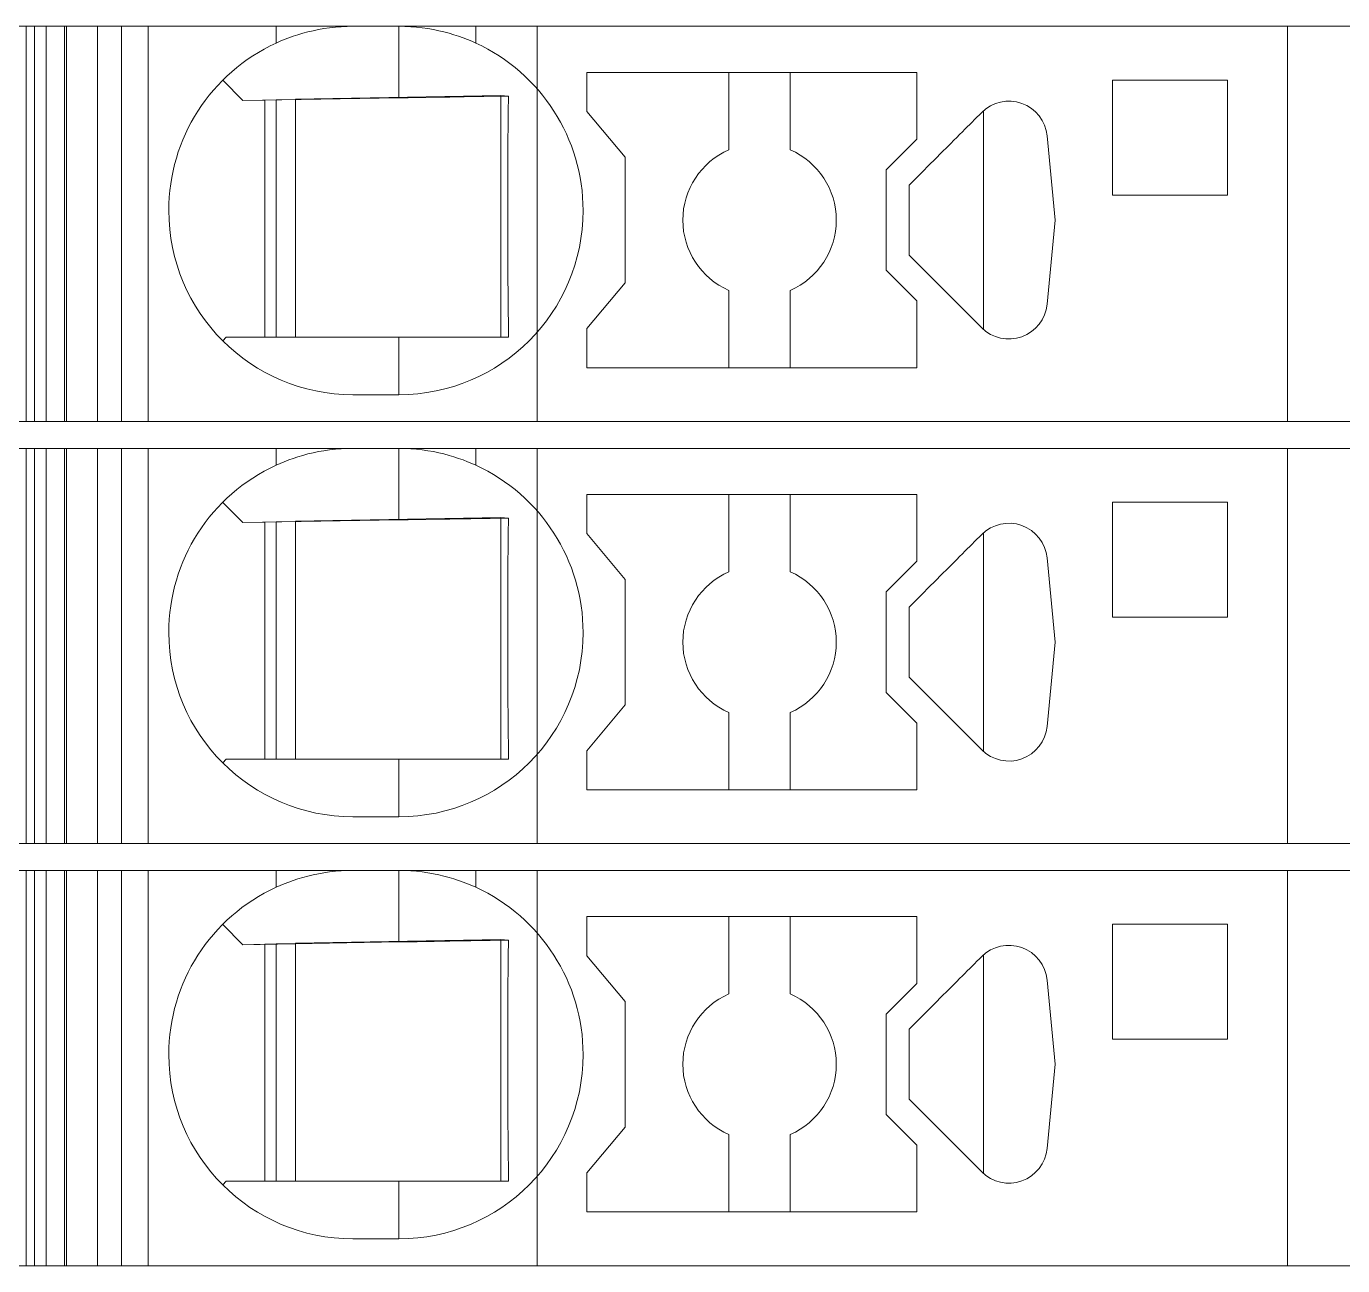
# Model space of a CAD drawing. Header units: millimetres. Extents: x 0 to 2100, y 0 to 1485.
# Drawn here: x 1240.89 to 1258.05, y 409.35 to 425.5 of the extents above; entities that cross this region are included whole.
import ezdxf
from ezdxf.enums import TextEntityAlignment as Align

# ---------------------------------------------------------------- set-up
doc = ezdxf.new("R2010")
doc.units = ezdxf.units.MM
for name, color, linetype, lineweight in [('EPLAN309', 5, 'Continuous', 5), ('EPLAN493', 5, 'Continuous', 5), ('MAIN-1', 7, 'Continuous', 5), ('MAIN-2', 7, 'Continuous', 5)]:
    doc.layers.add(name, color=color, linetype=linetype, lineweight=lineweight)
doc.styles.add('Tahoma', font='')
doc.styles.get('Tahoma').set_extended_font_data('Tahoma')

# ---------------------------------------------------------------- blocks, each defined once
blk = doc.blocks.new('EPLSYM_LibrarySPECIAL_Symbol12_Variant0_Placement8_68')
at = {"layer": 'EPLAN309', "lineweight": 13, "ltscale": 20}
blk.add_lwpolyline([(0, -5.15), (68.15, -5.15), (68.15, 0), (0, 0)], close=True, dxfattribs=at)
at = {"layer": 'EPLAN493', "color": 5, "style": 'Tahoma'}
blk.add_attdef('17_20450', text='', height=2.93475, dxfattribs=at).set_placement((0, -27.293475), align=Align.MIDDLE_RIGHT)
blk = doc.blocks.new('EPLSYM_LibrarySPECIAL_Symbol12_Variant0_Placement8_69')
at = {"layer": 'EPLAN309', "lineweight": 13, "ltscale": 20}
blk.add_lwpolyline([(0, -5.15), (68.15, -5.15), (68.15, 0), (0, 0)], close=True, dxfattribs=at)
at = {"layer": 'EPLAN493', "color": 5, "style": 'Tahoma'}
blk.add_attdef('17_20450', text='', height=2.93475, dxfattribs=at).set_placement((0, -27.293475), align=Align.MIDDLE_RIGHT)
blk = doc.blocks.new('EPLSYM_LibrarySPECIAL_Symbol12_Variant0_Placement8_70')
at = {"layer": 'EPLAN309', "lineweight": 13, "ltscale": 20}
blk.add_lwpolyline([(0, -5.15), (68.15, -5.15), (68.15, 0), (0, 0)], close=True, dxfattribs=at)
at = {"layer": 'EPLAN493', "color": 5, "style": 'Tahoma'}
blk.add_attdef('17_20450', text='', height=2.93475, dxfattribs=at).set_placement((0, -27.293475), align=Align.MIDDLE_RIGHT)

msp = doc.modelspace()

# ---------------------------------------------------------------- linework, layer by layer
at = {"layer": 'MAIN-1'}
for p, q in [((1241.001, 425.5), (1240.893, 425.5)), ((1240.893, 420.35), (1240.893, 425.5)), ((1241.001, 425.5), (1244.15, 425.5)), ((1241.001, 420.35), (1241.001, 425.5)), ((1244.15, 425.5), (1245.15, 425.5)), ((1244.15, 425.5), (1244.15, 425.282)), ((1244.846, 425.481), (1244.921, 425.489)), ((1244.921, 425.489), (1244.997, 425.495)), ((1244.997, 425.495), (1245.073, 425.499)), ((1245.073, 425.499), (1245.15, 425.5)), ((1245.75, 425.5), (1245.15, 425.5)), ((1245.827, 425.499), (1245.75, 425.5)), ((1246.75, 425.5), (1245.75, 425.5)), ((1245.75, 424.568), (1245.75, 425.5)), ((1245.903, 425.495), (1245.827, 425.499)), ((1245.979, 425.489), (1245.903, 425.495)), ((1246.054, 425.481), (1245.979, 425.489)), ((1246.75, 425.5), (1257.332, 425.5)), ((1246.75, 425.5), (1246.75, 425.282)), ((1258.05, 425.5), (1257.332, 425.5)), ((1257.332, 420.35), (1257.332, 425.5)), ((1244.202, 425.305), (1244.256, 425.327)), ((1244.256, 425.327), (1244.313, 425.349)), ((1244.313, 425.349), (1244.372, 425.37)), ((1244.372, 425.37), (1244.433, 425.39)), ((1244.433, 425.39), (1244.497, 425.409)), ((1244.497, 425.409), (1244.563, 425.427)), ((1244.563, 425.427), (1244.631, 425.443)), ((1244.631, 425.443), (1244.701, 425.458)), ((1244.701, 425.458), (1244.772, 425.47)), ((1244.772, 425.47), (1244.846, 425.481)), ((1246.128, 425.47), (1246.054, 425.481)), ((1246.199, 425.458), (1246.128, 425.47)), ((1246.269, 425.443), (1246.199, 425.458)), ((1246.337, 425.427), (1246.269, 425.443)), ((1246.403, 425.409), (1246.337, 425.427)), ((1246.467, 425.39), (1246.403, 425.409)), ((1246.528, 425.37), (1246.467, 425.39)), ((1246.587, 425.349), (1246.528, 425.37)), ((1246.644, 425.327), (1246.587, 425.349)), ((1246.698, 425.305), (1246.644, 425.327)), ((1244.15, 425.282), (1244.202, 425.305)), ((1246.75, 425.282), (1246.698, 425.305)), ((1243.453, 424.797), (1243.717, 424.533)), ((1248.2, 424.9), (1248.2, 424.389)), ((1252.5, 424.9), (1248.2, 424.9)), ((1250.05, 424.9), (1250.05, 423.892)), ((1250.85, 423.892), (1250.85, 424.9)), ((1252.5, 424.029), (1252.5, 424.9)), ((1255.05, 424.8), (1255.05, 423.3)), ((1256.55, 424.8), (1255.05, 424.8)), ((1256.55, 423.3), (1256.55, 424.8)), ((1243.717, 424.533), (1245.75, 424.568)), ((1244, 421.45), (1244, 424.538)), ((1244.15, 424.54), (1244.15, 421.45)), ((1244.4, 421.45), (1244.4, 424.545)), ((1245.87, 424.57), (1245.75, 424.568)), ((1245.987, 424.572), (1245.87, 424.57)), ((1246.1, 424.574), (1245.987, 424.572)), ((1246.209, 424.576), (1246.1, 424.574)), ((1246.313, 424.578), (1246.209, 424.576)), ((1246.412, 424.579), (1246.313, 424.578)), ((1246.507, 424.581), (1246.412, 424.579)), ((1246.599, 424.583), (1246.507, 424.581)), ((1246.688, 424.584), (1246.599, 424.583)), ((1246.774, 424.586), (1246.688, 424.584)), ((1246.858, 424.587), (1246.774, 424.586)), ((1246.94, 424.588), (1246.858, 424.587)), ((1247.02, 424.59), (1246.94, 424.588)), ((1247.099, 424.591), (1247.02, 424.59)), ((1247.079, 421.45), (1247.079, 424.591)), ((1247.176, 424.592), (1247.099, 424.591)), ((1247.175, 424.45), (1247.176, 424.522)), ((1247.176, 424.522), (1247.176, 424.592)), ((1247.173, 424.303), (1247.174, 424.377)), ((1247.173, 424.227), (1247.173, 424.303)), ((1247.174, 424.377), (1247.175, 424.45)), ((1248.7, 423.793), (1248.2, 424.389)), ((1253.252, 424.285), (1253.221, 424.253)), ((1253.284, 424.316), (1253.252, 424.285)), ((1253.315, 424.347), (1253.284, 424.316)), ((1253.346, 424.379), (1253.315, 424.347)), ((1253.367, 424.398), (1253.367, 421.552)), ((1247.171, 424.07), (1247.172, 424.149)), ((1247.172, 424.149), (1247.173, 424.227)), ((1253.094, 424.126), (1253.058, 424.09)), ((1253.127, 424.159), (1253.094, 424.126)), ((1253.158, 424.191), (1253.127, 424.159)), ((1253.19, 424.222), (1253.158, 424.191)), ((1253.221, 424.253), (1253.19, 424.222)), ((1247.17, 423.988), (1247.171, 424.07)), ((1247.17, 423.904), (1247.17, 423.988)), ((1252.1, 423.629), (1252.5, 424.029)), ((1252.943, 423.975), (1252.902, 423.934)), ((1252.983, 424.015), (1252.943, 423.975)), ((1253.021, 424.053), (1252.983, 424.015)), ((1253.058, 424.09), (1253.021, 424.053)), ((1254.302, 422.975), (1254.198, 424.072)), ((1247.169, 423.817), (1247.17, 423.904)), ((1247.169, 423.726), (1247.169, 423.817)), ((1248.7, 422.157), (1248.7, 423.793)), ((1252.742, 423.774), (1252.658, 423.69)), ((1252.823, 423.856), (1252.742, 423.774)), ((1252.902, 423.934), (1252.823, 423.856)), ((1247.168, 423.632), (1247.169, 423.726)), ((1247.168, 423.534), (1247.168, 423.632)), ((1252.1, 423.629), (1252.1, 422.321)), ((1252.572, 423.604), (1252.486, 423.518)), ((1252.658, 423.69), (1252.572, 423.604)), ((1247.167, 423.431), (1247.168, 423.534)), ((1247.167, 423.324), (1247.167, 423.431)), ((1252.486, 423.518), (1252.4, 423.432)), ((1252.4, 423.302), (1252.4, 423.432)), ((1247.167, 423.213), (1247.167, 423.324)), ((1252.4, 423.171), (1252.4, 423.302)), ((1255.05, 423.3), (1256.55, 423.3)), ((1247.167, 423.1), (1247.167, 423.213)), ((1247.167, 422.979), (1247.167, 423.1)), ((1252.4, 423.04), (1252.4, 423.171)), ((1247.167, 422.861), (1247.167, 422.979)), ((1252.4, 422.91), (1252.4, 423.04)), ((1254.198, 421.878), (1254.302, 422.975)), ((1247.167, 422.747), (1247.167, 422.861)), ((1247.168, 422.638), (1247.167, 422.747)), ((1252.4, 422.779), (1252.4, 422.91)), ((1252.4, 422.648), (1252.4, 422.779)), ((1247.168, 422.534), (1247.168, 422.638)), ((1252.4, 422.518), (1252.4, 422.648)), ((1247.169, 422.434), (1247.168, 422.534)), ((1247.169, 422.339), (1247.169, 422.434)), ((1252.4, 422.518), (1253.346, 421.571)), ((1247.17, 422.248), (1247.169, 422.339)), ((1247.171, 422.159), (1247.17, 422.248)), ((1252.5, 421.921), (1252.1, 422.321)), ((1247.172, 422.073), (1247.171, 422.159)), ((1247.172, 421.99), (1247.172, 422.073)), ((1248.2, 421.561), (1248.7, 422.157)), ((1250.05, 421.05), (1250.05, 422.058)), ((1250.85, 421.05), (1250.85, 422.058)), ((1247.173, 421.908), (1247.172, 421.99)), ((1247.174, 421.829), (1247.173, 421.908)), ((1252.5, 421.05), (1252.5, 421.921)), ((1247.175, 421.75), (1247.174, 421.829)), ((1247.176, 421.674), (1247.175, 421.75)), ((1247.176, 421.598), (1247.176, 421.674)), ((1247.177, 421.524), (1247.176, 421.598)), ((1248.2, 421.561), (1248.2, 421.05)), ((1243.5, 421.45), (1243.453, 421.403)), ((1243.5, 421.45), (1245.75, 421.45)), ((1245.75, 421.45), (1245.842, 421.45)), ((1245.75, 421.45), (1245.75, 420.7)), ((1245.842, 421.45), (1245.933, 421.45)), ((1245.933, 421.45), (1246.023, 421.45)), ((1246.023, 421.45), (1246.11, 421.45)), ((1246.11, 421.45), (1246.195, 421.45)), ((1246.195, 421.45), (1246.278, 421.45)), ((1246.278, 421.45), (1246.358, 421.45)), ((1246.358, 421.45), (1246.436, 421.45)), ((1246.436, 421.45), (1246.511, 421.45)), ((1246.511, 421.45), (1246.585, 421.45)), ((1246.585, 421.45), (1246.657, 421.45)), ((1246.657, 421.45), (1246.726, 421.45)), ((1246.726, 421.45), (1246.795, 421.45)), ((1246.795, 421.45), (1246.861, 421.45)), ((1246.861, 421.45), (1246.927, 421.45)), ((1246.927, 421.45), (1246.991, 421.45)), ((1246.991, 421.45), (1247.055, 421.45)), ((1247.055, 421.45), (1247.117, 421.45)), ((1247.117, 421.45), (1247.178, 421.45)), ((1247.178, 421.45), (1247.177, 421.524)), ((1252.5, 421.05), (1248.2, 421.05)), ((1245.75, 420.7), (1245.15, 420.7)), ((1241.001, 420.35), (1240.893, 420.35)), ((1241.001, 420.35), (1257.332, 420.35)), ((1258.05, 420.35), (1257.332, 420.35)), ((1241.001, 420), (1240.893, 420)), ((1240.893, 414.85), (1240.893, 420)), ((1241.001, 420), (1244.15, 420)), ((1241.001, 414.85), (1241.001, 420)), ((1244.15, 420), (1245.15, 420)), ((1244.15, 420), (1244.15, 419.782)), ((1244.921, 419.989), (1244.997, 419.995)), ((1244.997, 419.995), (1245.073, 419.999)), ((1245.073, 419.999), (1245.15, 420)), ((1245.75, 420), (1245.15, 420)), ((1245.827, 419.999), (1245.75, 420)), ((1246.75, 420), (1245.75, 420)), ((1245.75, 419.068), (1245.75, 420)), ((1245.903, 419.995), (1245.827, 419.999)), ((1245.979, 419.989), (1245.903, 419.995)), ((1246.75, 420), (1257.332, 420)), ((1246.75, 420), (1246.75, 419.782)), ((1258.05, 420), (1257.332, 420)), ((1257.332, 414.85), (1257.332, 420)), ((1244.202, 419.805), (1244.256, 419.827)), ((1244.256, 419.827), (1244.313, 419.849)), ((1244.313, 419.849), (1244.372, 419.87)), ((1244.372, 419.87), (1244.433, 419.89)), ((1244.433, 419.89), (1244.497, 419.909)), ((1244.497, 419.909), (1244.563, 419.927)), ((1244.563, 419.927), (1244.631, 419.943)), ((1244.631, 419.943), (1244.701, 419.958)), ((1244.701, 419.958), (1244.772, 419.97)), ((1244.772, 419.97), (1244.846, 419.981)), ((1244.846, 419.981), (1244.921, 419.989)), ((1246.054, 419.981), (1245.979, 419.989)), ((1246.128, 419.97), (1246.054, 419.981)), ((1246.199, 419.958), (1246.128, 419.97)), ((1246.269, 419.943), (1246.199, 419.958)), ((1246.337, 419.927), (1246.269, 419.943)), ((1246.403, 419.909), (1246.337, 419.927)), ((1246.467, 419.89), (1246.403, 419.909)), ((1246.528, 419.87), (1246.467, 419.89)), ((1246.587, 419.849), (1246.528, 419.87)), ((1246.644, 419.827), (1246.587, 419.849)), ((1246.698, 419.805), (1246.644, 419.827)), ((1244.15, 419.782), (1244.202, 419.805)), ((1246.75, 419.782), (1246.698, 419.805)), ((1248.2, 419.4), (1248.2, 418.889)), ((1252.5, 419.4), (1248.2, 419.4)), ((1250.05, 419.4), (1250.05, 418.392)), ((1250.85, 418.392), (1250.85, 419.4)), ((1252.5, 418.529), (1252.5, 419.4)), ((1243.453, 419.297), (1243.717, 419.033)), ((1255.05, 419.3), (1255.05, 417.8)), ((1256.55, 419.3), (1255.05, 419.3)), ((1256.55, 417.8), (1256.55, 419.3)), ((1243.717, 419.033), (1245.75, 419.068)), ((1244, 415.95), (1244, 419.038)), ((1244.15, 419.04), (1244.15, 415.95)), ((1244.4, 415.95), (1244.4, 419.045)), ((1245.87, 419.07), (1245.75, 419.068)), ((1245.987, 419.072), (1245.87, 419.07)), ((1246.1, 419.074), (1245.987, 419.072)), ((1246.209, 419.076), (1246.1, 419.074)), ((1246.313, 419.078), (1246.209, 419.076)), ((1246.412, 419.079), (1246.313, 419.078)), ((1246.507, 419.081), (1246.412, 419.079)), ((1246.599, 419.083), (1246.507, 419.081)), ((1246.688, 419.084), (1246.599, 419.083)), ((1246.774, 419.086), (1246.688, 419.084)), ((1246.858, 419.087), (1246.774, 419.086)), ((1246.94, 419.088), (1246.858, 419.087)), ((1247.02, 419.09), (1246.94, 419.088)), ((1247.099, 419.091), (1247.02, 419.09)), ((1247.079, 415.95), (1247.079, 419.091)), ((1247.176, 419.092), (1247.099, 419.091)), ((1247.175, 418.95), (1247.176, 419.022)), ((1247.176, 419.022), (1247.176, 419.092)), ((1247.173, 418.803), (1247.174, 418.877)), ((1247.173, 418.727), (1247.173, 418.803)), ((1247.174, 418.877), (1247.175, 418.95)), ((1248.7, 418.293), (1248.2, 418.889)), ((1253.284, 418.816), (1253.252, 418.785)), ((1253.315, 418.847), (1253.284, 418.816)), ((1253.346, 418.879), (1253.315, 418.847)), ((1253.367, 418.898), (1253.367, 416.052)), ((1247.171, 418.57), (1247.172, 418.649)), ((1247.172, 418.649), (1247.173, 418.727)), ((1253.094, 418.626), (1253.058, 418.59)), ((1253.127, 418.659), (1253.094, 418.626)), ((1253.158, 418.691), (1253.127, 418.659)), ((1253.19, 418.722), (1253.158, 418.691)), ((1253.221, 418.753), (1253.19, 418.722)), ((1253.252, 418.785), (1253.221, 418.753)), ((1247.17, 418.488), (1247.171, 418.57)), ((1247.17, 418.404), (1247.17, 418.488)), ((1252.1, 418.129), (1252.5, 418.529)), ((1252.943, 418.475), (1252.902, 418.434)), ((1252.983, 418.515), (1252.943, 418.475)), ((1253.021, 418.553), (1252.983, 418.515)), ((1253.058, 418.59), (1253.021, 418.553)), ((1254.302, 417.475), (1254.198, 418.572)), ((1247.169, 418.317), (1247.17, 418.404)), ((1247.169, 418.226), (1247.169, 418.317)), ((1248.7, 416.657), (1248.7, 418.293)), ((1252.823, 418.356), (1252.742, 418.274)), ((1252.902, 418.434), (1252.823, 418.356)), ((1247.168, 418.132), (1247.169, 418.226)), ((1247.168, 418.034), (1247.168, 418.132)), ((1252.1, 418.129), (1252.1, 416.821)), ((1252.658, 418.19), (1252.572, 418.104)), ((1252.742, 418.274), (1252.658, 418.19)), ((1247.167, 417.931), (1247.168, 418.034)), ((1252.486, 418.018), (1252.4, 417.932)), ((1252.572, 418.104), (1252.486, 418.018)), ((1247.167, 417.824), (1247.167, 417.931)), ((1247.167, 417.713), (1247.167, 417.824)), ((1252.4, 417.802), (1252.4, 417.932)), ((1252.4, 417.671), (1252.4, 417.802)), ((1255.05, 417.8), (1256.55, 417.8)), ((1247.167, 417.6), (1247.167, 417.713)), ((1247.167, 417.479), (1247.167, 417.6)), ((1252.4, 417.54), (1252.4, 417.671)), ((1247.167, 417.361), (1247.167, 417.479)), ((1252.4, 417.41), (1252.4, 417.54)), ((1254.198, 416.378), (1254.302, 417.475)), ((1247.167, 417.247), (1247.167, 417.361)), ((1252.4, 417.279), (1252.4, 417.41)), ((1252.4, 417.148), (1252.4, 417.279)), ((1247.168, 417.138), (1247.167, 417.247)), ((1247.168, 417.034), (1247.168, 417.138)), ((1252.4, 417.018), (1252.4, 417.148)), ((1247.169, 416.934), (1247.168, 417.034)), ((1247.169, 416.839), (1247.169, 416.934)), ((1252.4, 417.018), (1253.346, 416.071)), ((1247.17, 416.748), (1247.169, 416.839)), ((1247.171, 416.659), (1247.17, 416.748)), ((1252.5, 416.421), (1252.1, 416.821)), ((1247.172, 416.573), (1247.171, 416.659)), ((1247.172, 416.49), (1247.172, 416.573)), ((1248.2, 416.061), (1248.7, 416.657)), ((1247.173, 416.408), (1247.172, 416.49)), ((1247.174, 416.329), (1247.173, 416.408)), ((1250.05, 415.55), (1250.05, 416.558)), ((1250.85, 415.55), (1250.85, 416.558)), ((1252.5, 415.55), (1252.5, 416.421)), ((1247.175, 416.25), (1247.174, 416.329)), ((1247.176, 416.174), (1247.175, 416.25)), ((1247.176, 416.098), (1247.176, 416.174)), ((1247.177, 416.024), (1247.176, 416.098)), ((1248.2, 416.061), (1248.2, 415.55)), ((1243.5, 415.95), (1243.453, 415.903)), ((1243.5, 415.95), (1245.75, 415.95)), ((1245.75, 415.95), (1245.842, 415.95)), ((1245.75, 415.95), (1245.75, 415.2)), ((1245.842, 415.95), (1245.933, 415.95)), ((1245.933, 415.95), (1246.023, 415.95)), ((1246.023, 415.95), (1246.11, 415.95)), ((1246.11, 415.95), (1246.195, 415.95)), ((1246.195, 415.95), (1246.278, 415.95)), ((1246.278, 415.95), (1246.358, 415.95)), ((1246.358, 415.95), (1246.436, 415.95)), ((1246.436, 415.95), (1246.511, 415.95)), ((1246.511, 415.95), (1246.585, 415.95)), ((1246.585, 415.95), (1246.657, 415.95)), ((1246.657, 415.95), (1246.726, 415.95)), ((1246.726, 415.95), (1246.795, 415.95)), ((1246.795, 415.95), (1246.861, 415.95)), ((1246.861, 415.95), (1246.927, 415.95)), ((1246.927, 415.95), (1246.991, 415.95)), ((1246.991, 415.95), (1247.055, 415.95)), ((1247.055, 415.95), (1247.117, 415.95)), ((1247.117, 415.95), (1247.178, 415.95)), ((1247.178, 415.95), (1247.177, 416.024)), ((1252.5, 415.55), (1248.2, 415.55)), ((1245.75, 415.2), (1245.15, 415.2)), ((1241.001, 414.85), (1240.893, 414.85)), ((1241.001, 414.85), (1257.332, 414.85)), ((1258.05, 414.85), (1257.332, 414.85)), ((1241.001, 414.5), (1240.893, 414.5)), ((1240.893, 409.35), (1240.893, 414.5)), ((1241.001, 414.5), (1244.15, 414.5)), ((1241.001, 409.35), (1241.001, 414.5)), ((1244.15, 414.5), (1245.15, 414.5)), ((1244.15, 414.5), (1244.15, 414.282)), ((1244.256, 414.327), (1244.313, 414.349)), ((1244.313, 414.349), (1244.372, 414.37)), ((1244.372, 414.37), (1244.433, 414.39)), ((1244.433, 414.39), (1244.497, 414.409)), ((1244.497, 414.409), (1244.563, 414.427)), ((1244.563, 414.427), (1244.631, 414.443)), ((1244.631, 414.443), (1244.701, 414.458)), ((1244.701, 414.458), (1244.772, 414.47)), ((1244.772, 414.47), (1244.846, 414.481)), ((1244.846, 414.481), (1244.921, 414.489)), ((1244.921, 414.489), (1244.997, 414.495)), ((1244.997, 414.495), (1245.073, 414.499)), ((1245.073, 414.499), (1245.15, 414.5)), ((1245.75, 414.5), (1245.15, 414.5)), ((1245.827, 414.499), (1245.75, 414.5)), ((1246.75, 414.5), (1245.75, 414.5)), ((1245.75, 413.568), (1245.75, 414.5)), ((1245.903, 414.495), (1245.827, 414.499)), ((1245.979, 414.489), (1245.903, 414.495)), ((1246.054, 414.481), (1245.979, 414.489)), ((1246.128, 414.47), (1246.054, 414.481)), ((1246.199, 414.458), (1246.128, 414.47)), ((1246.269, 414.443), (1246.199, 414.458)), ((1246.337, 414.427), (1246.269, 414.443)), ((1246.403, 414.409), (1246.337, 414.427)), ((1246.467, 414.39), (1246.403, 414.409)), ((1246.528, 414.37), (1246.467, 414.39)), ((1246.587, 414.349), (1246.528, 414.37)), ((1246.644, 414.327), (1246.587, 414.349)), ((1246.75, 414.5), (1257.332, 414.5)), ((1246.75, 414.5), (1246.75, 414.282)), ((1258.05, 414.5), (1257.332, 414.5)), ((1257.332, 409.35), (1257.332, 414.5)), ((1244.15, 414.282), (1244.202, 414.305)), ((1244.202, 414.305), (1244.256, 414.327)), ((1246.698, 414.305), (1246.644, 414.327)), ((1246.75, 414.282), (1246.698, 414.305)), ((1248.2, 413.9), (1248.2, 413.389)), ((1252.5, 413.9), (1248.2, 413.9)), ((1250.05, 413.9), (1250.05, 412.892)), ((1250.85, 412.892), (1250.85, 413.9)), ((1252.5, 413.029), (1252.5, 413.9)), ((1243.453, 413.797), (1243.717, 413.533)), ((1255.05, 413.8), (1255.05, 412.3)), ((1256.55, 413.8), (1255.05, 413.8)), ((1256.55, 412.3), (1256.55, 413.8)), ((1243.717, 413.533), (1245.75, 413.568)), ((1244, 410.45), (1244, 413.538)), ((1244.15, 413.54), (1244.15, 410.45)), ((1244.4, 410.45), (1244.4, 413.545)), ((1245.87, 413.57), (1245.75, 413.568)), ((1245.987, 413.572), (1245.87, 413.57)), ((1246.1, 413.574), (1245.987, 413.572)), ((1246.209, 413.576), (1246.1, 413.574)), ((1246.313, 413.578), (1246.209, 413.576)), ((1246.412, 413.579), (1246.313, 413.578)), ((1246.507, 413.581), (1246.412, 413.579)), ((1246.599, 413.583), (1246.507, 413.581)), ((1246.688, 413.584), (1246.599, 413.583)), ((1246.774, 413.586), (1246.688, 413.584)), ((1246.858, 413.587), (1246.774, 413.586)), ((1246.94, 413.588), (1246.858, 413.587)), ((1247.02, 413.59), (1246.94, 413.588)), ((1247.099, 413.591), (1247.02, 413.59)), ((1247.079, 410.45), (1247.079, 413.591)), ((1247.176, 413.592), (1247.099, 413.591)), ((1247.175, 413.45), (1247.176, 413.522)), ((1247.176, 413.522), (1247.176, 413.592)), ((1247.173, 413.303), (1247.174, 413.377)), ((1247.173, 413.227), (1247.173, 413.303)), ((1247.174, 413.377), (1247.175, 413.45)), ((1248.7, 412.793), (1248.2, 413.389)), ((1253.284, 413.316), (1253.252, 413.285)), ((1253.315, 413.347), (1253.284, 413.316)), ((1253.346, 413.379), (1253.315, 413.347)), ((1253.367, 413.398), (1253.367, 410.552)), ((1247.171, 413.07), (1247.172, 413.149)), ((1247.172, 413.149), (1247.173, 413.227)), ((1253.127, 413.159), (1253.094, 413.126)), ((1253.158, 413.191), (1253.127, 413.159)), ((1253.19, 413.222), (1253.158, 413.191)), ((1253.221, 413.253), (1253.19, 413.222)), ((1253.252, 413.285), (1253.221, 413.253)), ((1247.17, 412.988), (1247.171, 413.07)), ((1247.17, 412.904), (1247.17, 412.988)), ((1252.1, 412.629), (1252.5, 413.029)), ((1252.943, 412.975), (1252.902, 412.934)), ((1252.983, 413.015), (1252.943, 412.975)), ((1253.021, 413.053), (1252.983, 413.015)), ((1253.058, 413.09), (1253.021, 413.053)), ((1253.094, 413.126), (1253.058, 413.09)), ((1254.302, 411.975), (1254.198, 413.072)), ((1247.169, 412.817), (1247.17, 412.904)), ((1247.169, 412.726), (1247.169, 412.817)), ((1248.7, 411.157), (1248.7, 412.793)), ((1252.823, 412.856), (1252.742, 412.774)), ((1252.902, 412.934), (1252.823, 412.856)), ((1247.168, 412.632), (1247.169, 412.726)), ((1247.168, 412.534), (1247.168, 412.632)), ((1252.1, 412.629), (1252.1, 411.321)), ((1252.658, 412.69), (1252.572, 412.604)), ((1252.742, 412.774), (1252.658, 412.69)), ((1247.167, 412.431), (1247.168, 412.534)), ((1252.486, 412.518), (1252.4, 412.432)), ((1252.572, 412.604), (1252.486, 412.518)), ((1247.167, 412.324), (1247.167, 412.431)), ((1247.167, 412.213), (1247.167, 412.324)), ((1252.4, 412.302), (1252.4, 412.432)), ((1252.4, 412.171), (1252.4, 412.302)), ((1255.05, 412.3), (1256.55, 412.3)), ((1247.167, 412.1), (1247.167, 412.213)), ((1252.4, 412.04), (1252.4, 412.171)), ((1247.167, 411.979), (1247.167, 412.1)), ((1247.167, 411.861), (1247.167, 411.979)), ((1252.4, 411.91), (1252.4, 412.04)), ((1254.198, 410.878), (1254.302, 411.975)), ((1247.167, 411.747), (1247.167, 411.861)), ((1252.4, 411.779), (1252.4, 411.91)), ((1252.4, 411.648), (1252.4, 411.779)), ((1247.168, 411.638), (1247.167, 411.747)), ((1247.168, 411.534), (1247.168, 411.638)), ((1252.4, 411.518), (1252.4, 411.648)), ((1247.169, 411.434), (1247.168, 411.534)), ((1247.169, 411.339), (1247.169, 411.434)), ((1252.4, 411.518), (1253.346, 410.571)), ((1247.17, 411.248), (1247.169, 411.339)), ((1247.171, 411.159), (1247.17, 411.248)), ((1252.5, 410.921), (1252.1, 411.321)), ((1247.172, 411.073), (1247.171, 411.159)), ((1247.172, 410.99), (1247.172, 411.073)), ((1248.2, 410.561), (1248.7, 411.157)), ((1247.173, 410.908), (1247.172, 410.99)), ((1247.174, 410.829), (1247.173, 410.908)), ((1250.05, 410.05), (1250.05, 411.058)), ((1250.85, 410.05), (1250.85, 411.058)), ((1252.5, 410.05), (1252.5, 410.921)), ((1247.175, 410.75), (1247.174, 410.829)), ((1247.176, 410.674), (1247.175, 410.75)), ((1247.176, 410.598), (1247.176, 410.674)), ((1247.177, 410.524), (1247.176, 410.598)), ((1248.2, 410.561), (1248.2, 410.05)), ((1243.5, 410.45), (1243.453, 410.403)), ((1243.5, 410.45), (1245.75, 410.45)), ((1245.75, 410.45), (1245.842, 410.45)), ((1245.75, 410.45), (1245.75, 409.7)), ((1245.842, 410.45), (1245.933, 410.45)), ((1245.933, 410.45), (1246.023, 410.45)), ((1246.023, 410.45), (1246.11, 410.45)), ((1246.11, 410.45), (1246.195, 410.45)), ((1246.195, 410.45), (1246.278, 410.45)), ((1246.278, 410.45), (1246.358, 410.45)), ((1246.358, 410.45), (1246.436, 410.45)), ((1246.436, 410.45), (1246.511, 410.45)), ((1246.511, 410.45), (1246.585, 410.45)), ((1246.585, 410.45), (1246.657, 410.45)), ((1246.657, 410.45), (1246.726, 410.45)), ((1246.726, 410.45), (1246.795, 410.45)), ((1246.795, 410.45), (1246.861, 410.45)), ((1246.861, 410.45), (1246.927, 410.45)), ((1246.927, 410.45), (1246.991, 410.45)), ((1246.991, 410.45), (1247.055, 410.45)), ((1247.055, 410.45), (1247.117, 410.45)), ((1247.117, 410.45), (1247.178, 410.45)), ((1247.178, 410.45), (1247.177, 410.524)), ((1252.5, 410.05), (1248.2, 410.05)), ((1245.75, 409.7), (1245.15, 409.7)), ((1241.001, 409.35), (1240.893, 409.35)), ((1241.001, 409.35), (1257.332, 409.35)), ((1258.05, 409.35), (1257.332, 409.35))]:
    msp.add_line(p, q, dxfattribs=at)
for centre, radius, start, end in [((1245.15, 423.1), 2.4, 114.6244, 180), ((1245.75, 423.1), 2.4, 0, 65.3756), ((1253.7, 424.025), 0.5, 5.4404, 135), ((1250.45, 422.975), 1, 113.5782, 180), ((1250.45, 422.975), 1, 0, 66.4218), ((1245.15, 423.1), 2.4, 180, 270), ((1245.75, 423.1), 2.4, 270, 0), ((1250.45, 422.975), 1, 180, 246.4218), ((1250.45, 422.975), 1, 293.5782, 0), ((1253.7, 421.925), 0.5, 225, 354.5596), ((1245.15, 417.6), 2.4, 114.6244, 180), ((1245.75, 417.6), 2.4, 0, 65.3756), ((1253.7, 418.525), 0.5, 5.4404, 135), ((1250.45, 417.475), 1, 113.5782, 180), ((1250.45, 417.475), 1, 0, 66.4218), ((1245.15, 417.6), 2.4, 180, 270), ((1245.75, 417.6), 2.4, 270, 0), ((1250.45, 417.475), 1, 180, 246.4218), ((1250.45, 417.475), 1, 293.5782, 0), ((1253.7, 416.425), 0.5, 225, 354.5596), ((1245.15, 412.1), 2.4, 114.6244, 180), ((1245.75, 412.1), 2.4, 0, 65.3756), ((1253.7, 413.025), 0.5, 5.4404, 135), ((1250.45, 411.975), 1, 113.5782, 180), ((1250.45, 411.975), 1, 0, 66.4218), ((1245.15, 412.1), 2.4, 180, 270), ((1245.75, 412.1), 2.4, 270, 0), ((1250.45, 411.975), 1, 180, 246.4218), ((1250.45, 411.975), 1, 293.5782, 0), ((1253.7, 410.925), 0.5, 225, 354.5596)]:
    msp.add_arc(centre, radius, start, end, dxfattribs=at)
at = {"layer": 'MAIN-2'}
for p, q in [((1241.15, 425.5), (1241.15, 420.35)), ((1241.389, 420.35), (1241.389, 425.5)), ((1241.417, 425.5), (1241.417, 420.35)), ((1241.82, 425.5), (1241.82, 420.35)), ((1242.136, 420.35), (1242.136, 425.5)), ((1242.481, 425.5), (1242.481, 420.35)), ((1247.55, 420.35), (1247.55, 425.5)), ((1243.717, 424.533), (1244, 424.538)), ((1244.15, 424.542), (1244, 424.539)), ((1244, 424.539), (1244, 424.538)), ((1244, 424.538), (1244, 424.538)), ((1244.4, 424.548), (1244.15, 424.543)), ((1244.15, 424.542), (1244.15, 424.543)), ((1244.15, 424.542), (1244.15, 424.54)), ((1244.4, 424.553), (1247.079, 424.6)), ((1244.4, 424.548), (1244.4, 424.553)), ((1244.4, 424.545), (1244.4, 424.548)), ((1247.079, 424.6), (1247.176, 424.592)), ((1247.079, 424.591), (1247.079, 424.6)), ((1244.15, 421.45), (1244.15, 421.45)), ((1244.4, 421.45), (1244.4, 421.45)), ((1241.15, 420), (1241.15, 414.85)), ((1241.389, 414.85), (1241.389, 420)), ((1241.417, 420), (1241.417, 414.85)), ((1241.82, 420), (1241.82, 414.85)), ((1242.136, 414.85), (1242.136, 420)), ((1242.481, 420), (1242.481, 414.85)), ((1247.55, 414.85), (1247.55, 420)), ((1243.717, 419.033), (1244, 419.038)), ((1244.15, 419.042), (1244, 419.039)), ((1244, 419.039), (1244, 419.038)), ((1244, 419.038), (1244, 419.038)), ((1244.4, 419.048), (1244.15, 419.043)), ((1244.15, 419.042), (1244.15, 419.043)), ((1244.15, 419.042), (1244.15, 419.04)), ((1244.4, 419.053), (1247.079, 419.1)), ((1244.4, 419.048), (1244.4, 419.053)), ((1244.4, 419.045), (1244.4, 419.048)), ((1247.079, 419.1), (1247.176, 419.092)), ((1247.079, 419.091), (1247.079, 419.1)), ((1244.15, 415.95), (1244.15, 415.95)), ((1244.4, 415.95), (1244.4, 415.95)), ((1241.15, 414.5), (1241.15, 409.35)), ((1241.389, 409.35), (1241.389, 414.5)), ((1241.417, 414.5), (1241.417, 409.35)), ((1241.82, 414.5), (1241.82, 409.35)), ((1242.136, 409.35), (1242.136, 414.5)), ((1242.481, 414.5), (1242.481, 409.35)), ((1247.55, 409.35), (1247.55, 414.5)), ((1243.717, 413.533), (1244, 413.538)), ((1244.15, 413.542), (1244, 413.539)), ((1244, 413.539), (1244, 413.538)), ((1244, 413.538), (1244, 413.538)), ((1244.4, 413.548), (1244.15, 413.543)), ((1244.15, 413.542), (1244.15, 413.543)), ((1244.15, 413.542), (1244.15, 413.54)), ((1244.4, 413.553), (1247.079, 413.6)), ((1244.4, 413.548), (1244.4, 413.553)), ((1244.4, 413.545), (1244.4, 413.548)), ((1247.079, 413.6), (1247.176, 413.592)), ((1247.079, 413.591), (1247.079, 413.6)), ((1244.15, 410.45), (1244.15, 410.45)), ((1244.4, 410.45), (1244.4, 410.45))]:
    msp.add_line(p, q, dxfattribs=at)

# ---------------------------------------------------------------- block references
for name, p in [('EPLSYM_LibrarySPECIAL_Symbol12_Variant0_Placement8_68', (1222, 425.5)), ('EPLSYM_LibrarySPECIAL_Symbol12_Variant0_Placement8_69', (1222, 420)), ('EPLSYM_LibrarySPECIAL_Symbol12_Variant0_Placement8_70', (1222, 414.5))]:
    msp.add_blockref(name, p)

doc.saveas('drawing.dxf')
